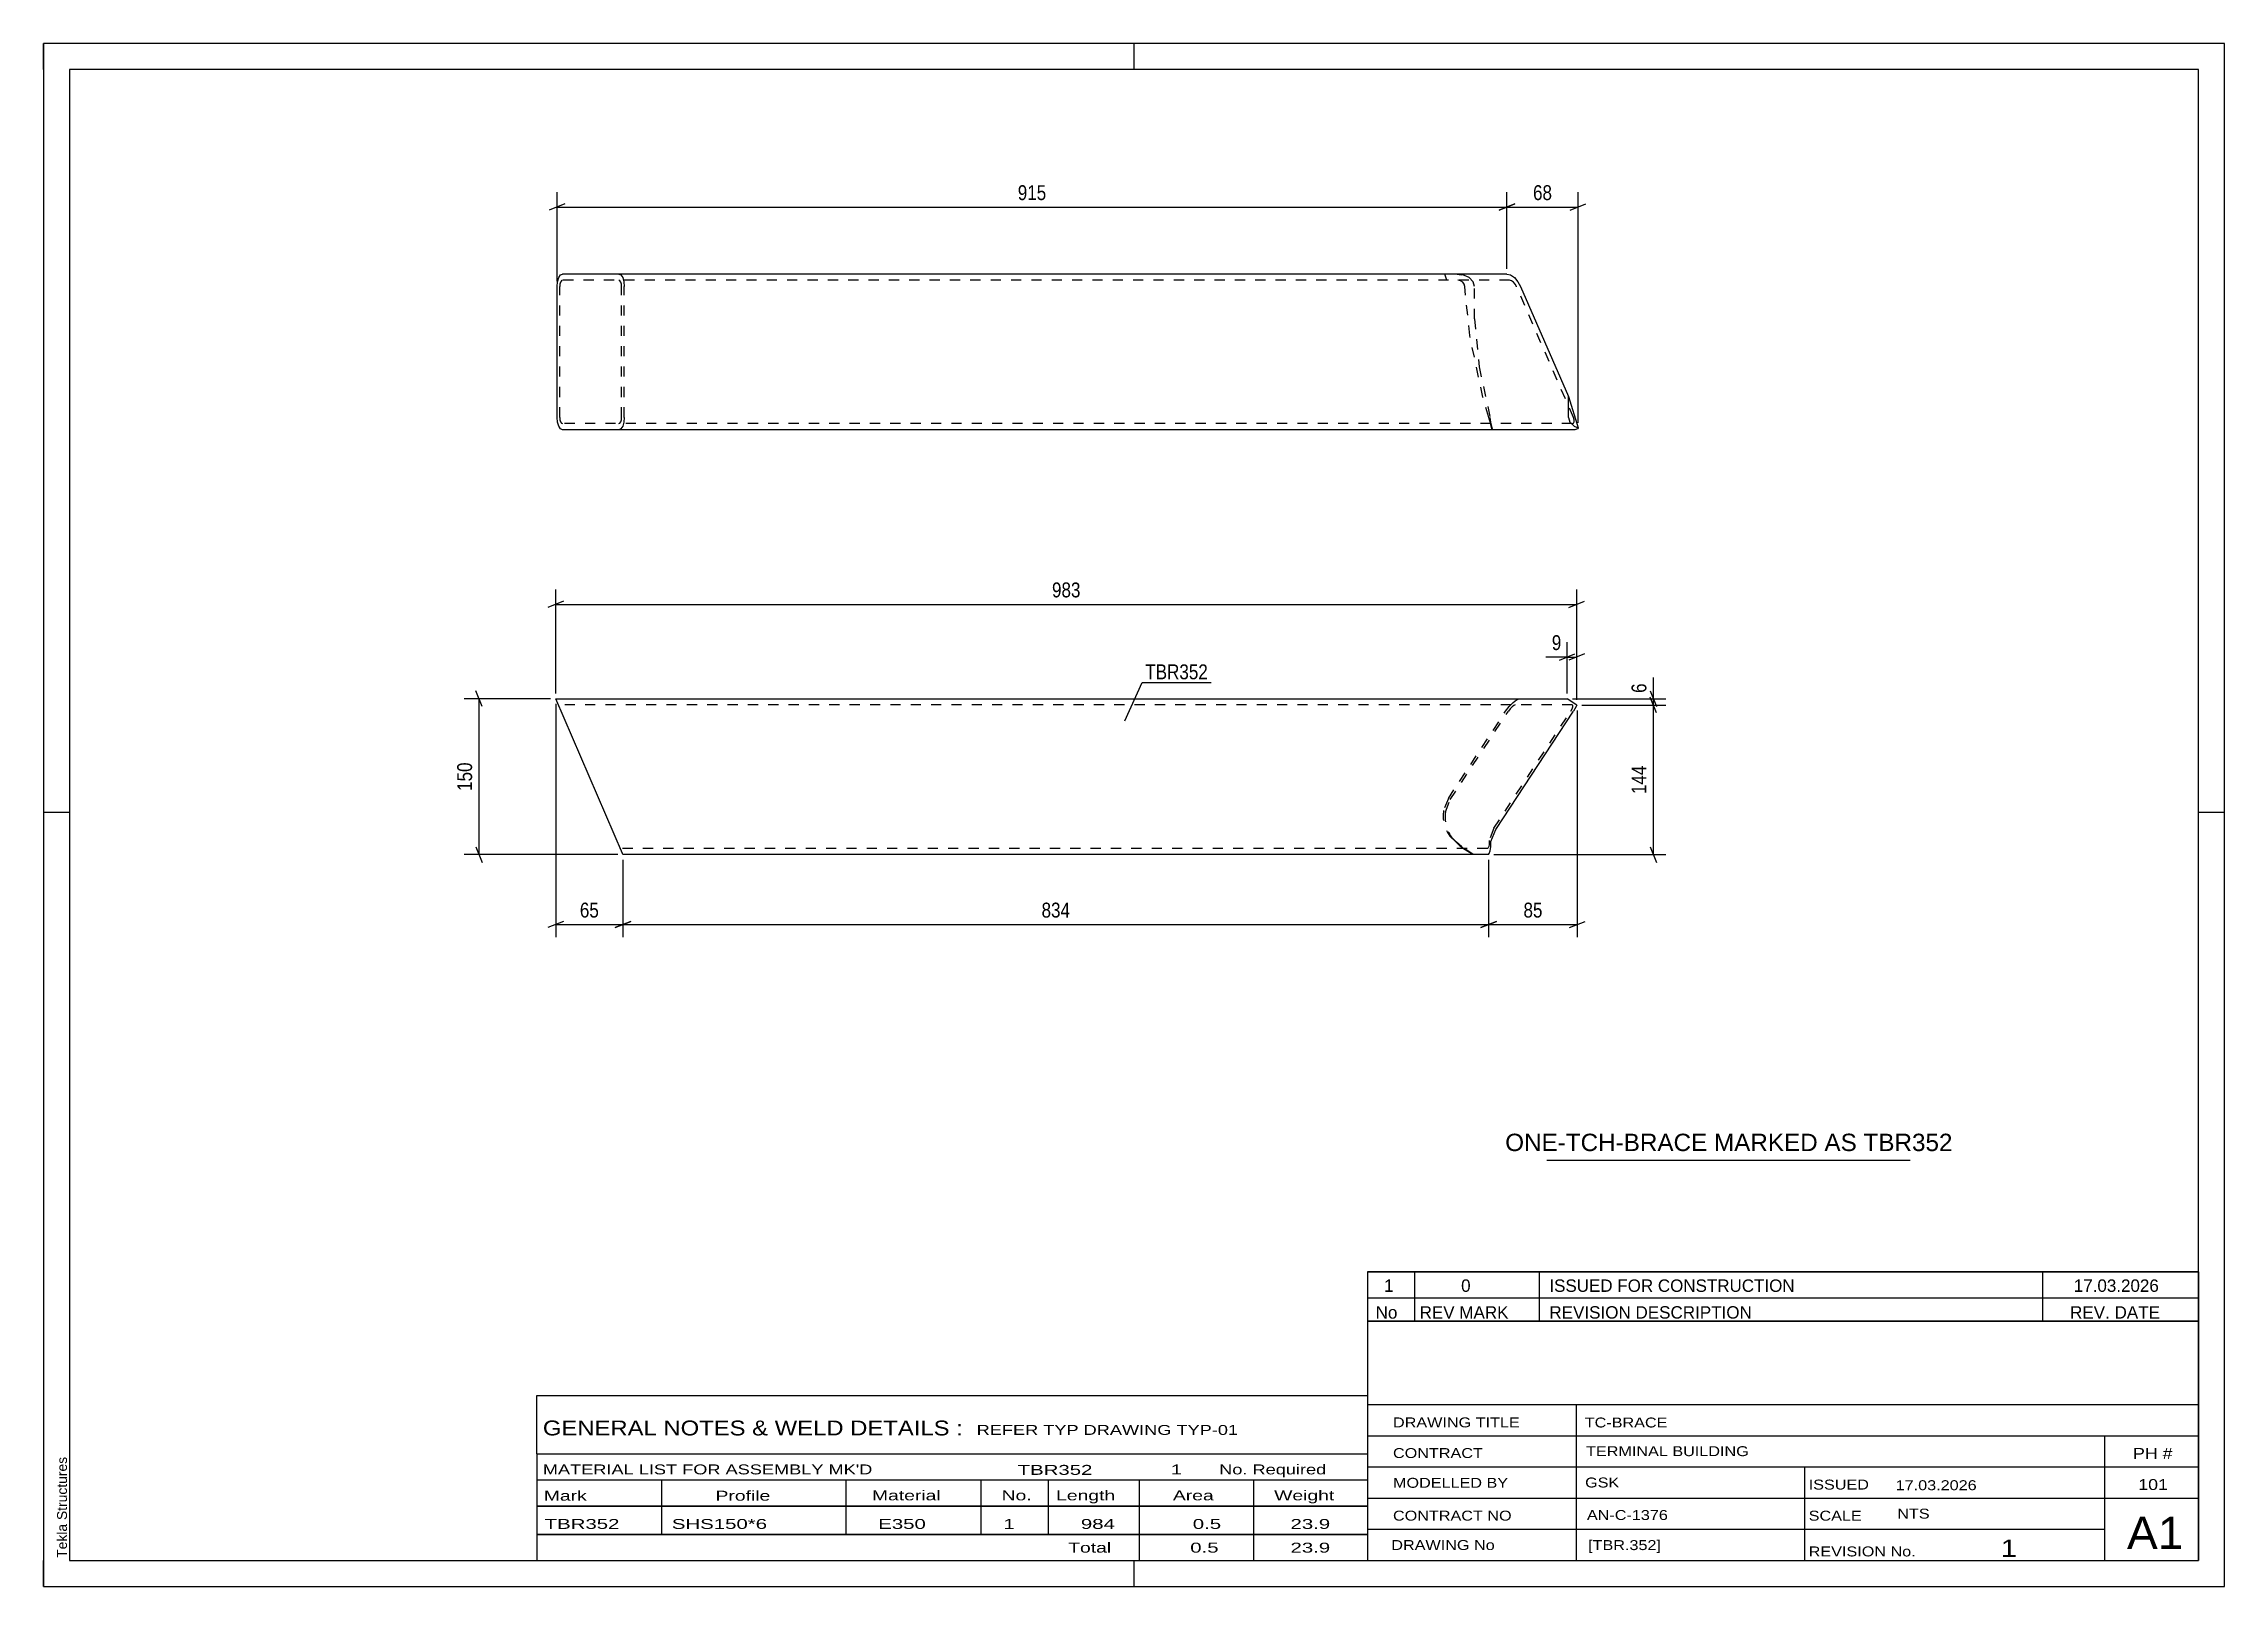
# Paper-space layout 'Layout1' of a CAD drawing. Header units: millimetres. Extents: x 0 to 420, y 0 to 297.
# The model-space entities are those that its viewports show. They can reach past a viewport. Long polylines and large blocks are cut down to what shows.
import ezdxf

# ---------------------------------------------------------------- set-up
doc = ezdxf.new("R2010")
doc.units = ezdxf.units.MM
doc.linetypes.add('DXK_LINE_DOT2', pattern=[3.9198, 1.9599, -1.9599])
doc.layers.add('Viewport layer', color=7, linetype='Continuous', plot=False)
doc.styles.add('Arial', font='ARIAL.TTF', dxfattribs={"height": 0.2})
doc.styles.add('Arial Narrow', font='ARIALN.TTF', dxfattribs={"height": 0.2})

# ---------------------------------------------------------------- blocks, each defined once
blk = doc.blocks.new('Unknown-580741886-1161')
at = {"color": 5, "linetype": 'Continuous'}
for p, q in [((420, 297), (0, 297)), ((0, 297), (0, 0)), ((0, 292), (0, 297)), ((210, 292), (210, 297)), ((420, 0), (420, 297)), ((415, 292), (5, 292)), ((5, 292), (5, 5)), ((415, 5), (415, 292)), ((5, 149), (0, 149)), ((420, 149), (415, 149)), ((0, 0), (0, 5)), ((5, 5), (415, 5)), ((210, 0), (210, 5)), ((0, 0), (420, 0))]:
    blk.add_line(p, q, dxfattribs=at)
at = {"color": 174, "linetype": 'Continuous', "style": 'Arial'}
blk.add_text('Tekla Structures', height=1.9102, rotation=90, dxfattribs=at).set_placement((4.5, 5.5))
blk = doc.blocks.new('Part-580741886-1270 - 1252')
at = {"color": 2, "linetype": 'Continuous'}
for p, q in [((111.5, 141.06), (98.64, 170.88)), ((98.64, 170.88), (293.42, 170.88)), ((279.66, 145.7), (294.65, 168.48)), ((295.27, 169.66), (293.42, 170.88)), ((295.17, 169.4), (294.65, 168.48)), ((295.27, 169.66), (295.17, 169.4)), ((278.73, 142.36), (278.75, 143.28)), ((278.75, 143.37), (279.66, 145.7)), ((278.75, 143.28), (278.75, 143.37)), ((111.57, 140.88), (111.5, 141.06)), ((278.3, 140.88), (111.57, 140.88)), ((278.3, 140.88), (278.42, 141.06)), ((278.41, 141.1), (278.6, 141.58)), ((278.42, 141.06), (278.41, 141.1)), ((278.6, 141.58), (278.73, 142.36))]:
    blk.add_line(p, q, dxfattribs=at)
at = {"color": 7, "linetype": 'DXK_LINE_DOT2'}
for p, q in [((294.39, 169.68), (99.15, 169.68)), ((270.54, 151.7), (281.58, 168.48)), ((270.9, 151.46), (282.1, 168.48)), ((279.3, 145.94), (294.12, 168.48)), ((281.58, 168.48), (282.26, 169.4)), ((282.44, 168.94), (282.1, 168.48)), ((282.26, 169.4), (283, 170.17)), ((282.81, 169.33), (282.44, 168.94)), ((283.15, 169.59), (282.81, 169.33)), ((283, 170.17), (283.68, 170.69)), ((283.41, 169.68), (283.15, 169.59)), ((283.68, 170.69), (284.2, 170.88)), ((294.12, 168.48), (294.39, 168.94)), ((294.53, 169.59), (294.39, 169.68)), ((294.39, 168.94), (294.53, 169.33)), ((294.53, 169.33), (294.53, 169.59)), ((270.54, 151.7), (269.63, 149.37)), ((269.99, 149.13), (270.9, 151.46)), ((270.8, 144.45), (272.02, 143.28)), ((272.13, 143.28), (271.17, 144.21)), ((272.02, 143.28), (272.75, 142.58)), ((272.62, 142.82), (272.13, 143.28)), ((273.05, 142.43), (272.62, 142.82)), ((278.38, 142.82), (278.32, 142.43)), ((279.3, 145.94), (278.38, 143.61)), ((278.38, 143.61), (278.4, 143.28)), ((278.4, 143.28), (278.38, 142.82)), ((111.06, 142.08), (111.02, 142.17)), ((278.08, 142.08), (111.06, 142.08)), ((272.75, 142.58), (273.3, 142.17)), ((275.34, 140.88), (272.75, 142.58)), ((273.3, 142.17), (273.05, 142.43)), ((273.3, 142.17), (273.44, 142.08)), ((273.44, 142.08), (275.34, 140.88)), ((278.22, 142.17), (278.08, 142.08)), ((278.32, 142.43), (278.22, 142.17))]:
    blk.add_line(p, q, dxfattribs=at)
for centre in [(276.16, 148.33), (276.53, 148.09)]:
    blk.add_arc(centre, 6.62, 170.9836, 215.9054, dxfattribs=at)
blk = doc.blocks.new('Part-580741886-1308 - 1306')
at = {"color": 2, "linetype": 'Continuous'}
for p, q in [((99.2, 251.95), (99.53, 252.47)), ((99.53, 252.47), (99.93, 252.65)), ((281.83, 252.65), (99.93, 252.65)), ((281.83, 252.65), (282.52, 252.47)), ((282.52, 252.47), (283.25, 251.95)), ((98.89, 250.25), (98.97, 251.17)), ((98.89, 225.05), (98.89, 250.25)), ((98.97, 251.17), (99.2, 251.95)), ((283.25, 251.95), (283.94, 251.17)), ((283.94, 251.17), (284.46, 250.25)), ((284.46, 250.25), (293.68, 229.08)), ((293.68, 229.08), (295.52, 223.01)), ((293.68, 225.05), (293.68, 229.08)), ((98.97, 224.13), (98.89, 225.05)), ((99.2, 223.35), (98.97, 224.13)), ((99.53, 222.83), (99.2, 223.35)), ((99.93, 222.65), (99.53, 222.83)), ((294.9, 222.65), (99.93, 222.65)), ((293.68, 225.05), (293.96, 224.13)), ((293.96, 224.13), (294.75, 223.35)), ((294.75, 223.35), (295.52, 223.01)), ((295.43, 222.83), (294.9, 222.65)), ((295.52, 223.01), (295.43, 222.83))]:
    blk.add_line(p, q, dxfattribs=at)
at = {"color": 7, "linetype": 'DXK_LINE_DOT2'}
for p, q in [((110.79, 252.65), (111.19, 252.47)), ((111.19, 252.47), (111.53, 251.95)), ((270.25, 251.45), (269.88, 252.65)), ((272.27, 252.65), (273.01, 252.51)), ((273.34, 252.47), (273.01, 252.51)), ((274.53, 251.95), (273.34, 252.47)), ((99.45, 250.71), (99.41, 250.25)), ((99.41, 225.05), (99.41, 250.25)), ((99.56, 251.1), (99.45, 250.71)), ((99.73, 251.36), (99.56, 251.1)), ((99.93, 251.45), (99.73, 251.36)), ((282.35, 251.45), (99.93, 251.45)), ((110.99, 251.36), (110.79, 251.45)), ((111.16, 251.1), (110.99, 251.36)), ((111.27, 250.71), (111.16, 251.1)), ((111.31, 250.25), (111.27, 250.71)), ((111.31, 225.05), (111.31, 250.25)), ((111.53, 251.95), (111.75, 251.17)), ((111.75, 251.17), (111.83, 250.25)), ((111.83, 225.05), (111.83, 250.25)), ((272.87, 251.36), (272.39, 251.45)), ((273.3, 251.1), (272.87, 251.36)), ((273.56, 250.71), (273.3, 251.1)), ((273.7, 250.25), (273.56, 250.71)), ((274.66, 240.8), (273.7, 250.25)), ((275.32, 251.17), (274.53, 251.95)), ((275.6, 250.25), (275.32, 251.17)), ((275.6, 244), (275.6, 250.25)), ((282.7, 251.36), (282.35, 251.45)), ((283.07, 251.1), (282.7, 251.36)), ((283.41, 250.71), (283.07, 251.1)), ((283.67, 250.25), (283.41, 250.71)), ((294.64, 225.05), (283.67, 250.25)), ((275.6, 244), (276.48, 234.8)), ((277.18, 228.94), (274.66, 240.8)), ((276.48, 234.8), (278.56, 225.05)), ((278.34, 225.05), (277.18, 228.94)), ((99.41, 225.05), (99.45, 224.59)), ((99.45, 224.59), (99.56, 224.2)), ((99.56, 224.2), (99.73, 223.94)), ((99.73, 223.94), (99.93, 223.85)), ((294.38, 223.85), (99.93, 223.85)), ((110.79, 223.85), (110.99, 223.94)), ((111.19, 222.83), (110.79, 222.65)), ((110.99, 223.94), (111.16, 224.2)), ((111.16, 224.2), (111.27, 224.59)), ((111.53, 223.35), (111.19, 222.83)), ((111.27, 224.59), (111.31, 225.05)), ((111.75, 224.13), (111.53, 223.35)), ((111.83, 225.05), (111.75, 224.13)), ((278.47, 224.59), (278.34, 225.05)), ((278.58, 224.2), (278.47, 224.59)), ((278.56, 225.05), (278.67, 224.13)), ((278.64, 223.94), (278.58, 224.2)), ((278.65, 223.85), (278.64, 223.94)), ((279, 222.65), (278.64, 223.85)), ((278.67, 224.13), (278.67, 224.07)), ((278.67, 224.07), (278.86, 223.35)), ((278.86, 223.35), (278.99, 222.83)), ((278.99, 222.83), (279.01, 222.65)), ((294.38, 223.85), (294.64, 223.94)), ((294.78, 224.59), (294.64, 225.05)), ((294.64, 223.94), (294.78, 224.2)), ((294.78, 224.2), (294.78, 224.59))]:
    blk.add_line(p, q, dxfattribs=at)
blk = doc.blocks.new('StraightDimension-580741886-1588 - 1252')
at = {"color": 7, "linetype": 'Continuous'}
for p, q in [((111.57, 139.88), (111.57, 125.01)), ((278.3, 139.88), (278.3, 125.01)), ((113.07, 128.01), (110.07, 126.81)), ((111.57, 127.41), (278.3, 127.41)), ((276.8, 126.81), (279.8, 128.01))]:
    blk.add_line(p, q, dxfattribs=at)
at = {"color": 0}
blk.add_wipeout([(198.28, 128.16), (198.28, 132.36), (191.6, 132.36), (191.6, 128.16)], dxfattribs=at)
at = {"color": 3, "style": 'Arial Narrow'}
blk.add_text('834', height=2.863, dxfattribs=at).set_placement((192.2, 128.76))
blk = doc.blocks.new('StraightDimension-580741886-1644 - 1252')
at = {"color": 7, "linetype": 'Continuous'}
for p, q in [((100.14, 189.65), (97.14, 188.45)), ((98.64, 171.88), (98.64, 191.9)), ((98.64, 189.05), (295.27, 189.05)), ((293.77, 188.45), (296.77, 189.65)), ((295.27, 170.66), (295.27, 191.9))]:
    blk.add_line(p, q, dxfattribs=at)
at = {"color": 0}
blk.add_wipeout([(200.29, 189.8), (200.29, 194), (193.61, 194), (193.61, 189.8)], dxfattribs=at)
at = {"color": 3, "style": 'Arial Narrow'}
blk.add_text('983', height=2.863, dxfattribs=at).set_placement((194.21, 190.4))
blk = doc.blocks.new('StraightDimension-580741886-1589 - 1252')
at = {"color": 7, "linetype": 'Continuous'}
for p, q in [((98.64, 169.88), (98.64, 125.01)), ((111.57, 139.88), (111.57, 125.01)), ((100.14, 128.01), (97.14, 126.81)), ((98.64, 127.41), (111.57, 127.41)), ((110.07, 126.81), (113.07, 128.01))]:
    blk.add_line(p, q, dxfattribs=at)
at = {"color": 0}
blk.add_wipeout([(107.53, 128.16), (107.53, 132.36), (102.68, 132.36), (102.68, 128.16)], dxfattribs=at)
at = {"color": 3, "style": 'Arial Narrow'}
blk.add_text('65', height=2.863, dxfattribs=at).set_placement((103.28, 128.76))
blk = doc.blocks.new('StraightDimension-580741886-1587 - 1252')
at = {"color": 7, "linetype": 'Continuous'}
for p, q in [((295.38, 168.59), (295.38, 125.01)), ((278.3, 139.88), (278.3, 125.01)), ((279.8, 128.01), (276.8, 126.81)), ((278.3, 127.41), (295.38, 127.41)), ((293.88, 126.81), (296.88, 128.01))]:
    blk.add_line(p, q, dxfattribs=at)
at = {"color": 0}
blk.add_wipeout([(289.27, 128.16), (289.27, 132.36), (284.41, 132.36), (284.41, 128.16)], dxfattribs=at)
at = {"color": 3, "style": 'Arial Narrow'}
blk.add_text('85', height=2.863, dxfattribs=at).set_placement((285.01, 128.76))
blk = doc.blocks.new('StraightDimension-580741886-1658 - 1252')
at = {"color": 7, "linetype": 'Continuous'}
for p, q in [((293.42, 171.88), (293.42, 181.75)), ((295.27, 170.66), (295.27, 181.75)), ((291.92, 178.3), (294.92, 179.5)), ((293.42, 178.9), (295.27, 178.9)), ((296.77, 179.5), (293.77, 178.3))]:
    blk.add_line(p, q, dxfattribs=at)
at = {"color": 0}
blk.add_wipeout([(292.9, 179.65), (292.9, 183.85), (289.87, 183.85), (289.87, 179.65)], dxfattribs=at)
at = {"color": 7, "linetype": 'Continuous'}
blk.add_line((293.42, 178.9), (289.34, 178.9), dxfattribs=at)
blk.add_line((293.42, 178.9), (289.34, 178.9), dxfattribs=at)
at = {"color": 3, "style": 'Arial Narrow'}
blk.add_text('9', height=2.86, dxfattribs=at).set_placement((290.47, 180.25))
blk = doc.blocks.new('StraightDimension-580741886-1687 - 1252')
at = {"color": 7, "linetype": 'Continuous'}
for p, q in [((84.47, 169.38), (83.27, 172.38)), ((97.64, 170.88), (81.02, 170.88)), ((83.87, 140.88), (83.87, 170.88)), ((110.57, 140.88), (81.02, 140.88)), ((83.27, 142.38), (84.47, 139.38))]:
    blk.add_line(p, q, dxfattribs=at)
at = {"color": 0}
blk.add_wipeout([(83.12, 159.22), (78.92, 159.22), (78.92, 152.54), (83.12, 152.54)], dxfattribs=at)
at = {"color": 3, "style": 'Arial Narrow'}
blk.add_text('150', height=2.863, rotation=90.0002, dxfattribs=at).set_placement((82.52, 153.14))
blk = doc.blocks.new('StraightDimension-580741886-1704 - 1252')
at = {"color": 7, "linetype": 'Continuous'}
for p, q in [((309.43, 172.38), (310.63, 169.38)), ((294.42, 170.88), (312.43, 170.88)), ((296.27, 169.66), (312.43, 169.66)), ((310.63, 168.16), (309.43, 171.16)), ((310.03, 169.66), (310.03, 170.88))]:
    blk.add_line(p, q, dxfattribs=at)
at = {"color": 0}
blk.add_wipeout([(309.28, 174.43), (305.08, 174.43), (305.08, 171.4), (309.28, 171.4)], dxfattribs=at)
at = {"color": 7, "linetype": 'Continuous'}
blk.add_line((310.03, 170.88), (310.03, 174.96), dxfattribs=at)
blk.add_line((310.03, 170.88), (310.03, 174.96), dxfattribs=at)
at = {"color": 3, "style": 'Arial Narrow'}
blk.add_text('6', height=2.86, rotation=90.0002, dxfattribs=at).set_placement((308.68, 172))
blk = doc.blocks.new('StraightDimension-580741886-1705 - 1252')
at = {"color": 7, "linetype": 'Continuous'}
for p, q in [((296.27, 169.66), (312.43, 169.66)), ((310.63, 168.16), (309.43, 171.16)), ((310.03, 140.88), (310.03, 169.66)), ((279.3, 140.88), (312.43, 140.88)), ((309.43, 142.38), (310.63, 139.38))]:
    blk.add_line(p, q, dxfattribs=at)
at = {"color": 0}
blk.add_wipeout([(309.28, 158.61), (305.08, 158.61), (305.08, 151.93), (309.28, 151.93)], dxfattribs=at)
at = {"color": 3, "style": 'Arial Narrow'}
blk.add_text('144', height=2.863, rotation=90.0002, dxfattribs=at).set_placement((308.68, 152.53))
blk = doc.blocks.new('StraightDimension-580741886-1753 - 1306')
at = {"color": 7, "linetype": 'Continuous'}
for p, q in [((100.39, 266.13), (97.39, 264.93)), ((98.89, 251.25), (98.89, 268.38)), ((98.89, 265.53), (281.83, 265.53)), ((280.33, 264.93), (283.33, 266.13)), ((281.83, 253.65), (281.83, 268.38))]:
    blk.add_line(p, q, dxfattribs=at)
at = {"color": 0}
blk.add_wipeout([(193.7, 266.28), (193.7, 270.48), (187.02, 270.48), (187.02, 266.28)], dxfattribs=at)
at = {"color": 3, "style": 'Arial Narrow'}
blk.add_text('915', height=2.863, dxfattribs=at).set_placement((187.62, 266.88))
blk = doc.blocks.new('StraightDimension-580741886-1752 - 1306')
at = {"color": 7, "linetype": 'Continuous'}
for p, q in [((283.33, 266.13), (280.33, 264.93)), ((281.83, 253.65), (281.83, 268.38)), ((281.83, 265.53), (295.52, 265.53)), ((294.02, 264.93), (297.02, 266.13)), ((295.52, 224.01), (295.52, 268.38))]:
    blk.add_line(p, q, dxfattribs=at)
at = {"color": 0}
blk.add_wipeout([(291.11, 266.28), (291.11, 270.48), (286.25, 270.48), (286.25, 266.28)], dxfattribs=at)
at = {"color": 3, "style": 'Arial Narrow'}
blk.add_text('68', height=2.863, dxfattribs=at).set_placement((286.85, 266.88))
blk = doc.blocks.new('Unknown-580741886-1835')
at = {"color": 7, "linetype": 'Continuous'}
for p, q in [((255, 51.05), (255, 5)), ((255, 51.05), (415, 51.05)), ((415, 51), (415, 5)), ((255, 35), (415, 35)), ((295.14, 35), (295.14, 5)), ((255, 29), (415, 29)), ((397, 5.05), (397, 29.05)), ((255, 23), (415, 23)), ((339.14, 23), (339.14, 5)), ((255, 17), (415, 17)), ((255, 11), (397, 11)), ((255, 5), (415, 5))]:
    blk.add_line(p, q, dxfattribs=at)
at = {"color": 7, "style": 'Arial Narrow'}
for s, height, width, p in [('DRAWING TITLE', 1.9089, 1.425378, (259.88, 30.61)), ('TC-BRACE', 1.909, 1.425378, (296.81, 30.59)), ('CONTRACT', 1.909, 1.425378, (259.88, 24.71)), ('TERMINAL BUILDING', 1.9089, 1.425378, (297.06, 25.07)), ('MODELLED BY', 1.9089, 1.425378, (259.88, 18.98)), ('GSK', 1.909, 1.425378, (296.88, 19.04)), ('ISSUED', 1.909, 1.425378, (339.94, 18.64)), ('17.03.2026', 1.909, 1.425378, (356.69, 18.52)), ('CONTRACT NO', 1.9089, 1.425378, (259.88, 12.66)), ('AN-C-1376', 1.909, 1.425378, (297.23, 12.78)), ('SCALE', 1.909, 1.425378, (339.94, 12.65)), ('A1', 6.204, 1.25, (401.24, 7.2)), ('DRAWING No', 1.909, 1.425378, (259.56, 7)), ('[TBR.352]', 1.909, 1.425378, (297.46, 6.99)), ('1', 3.34, 1.5, (376.91, 5.68)), ('REVISION No.', 1.9089, 1.425378, (339.94, 5.77))]:
    blk.add_text(s, height=height, dxfattribs=dict(at, width=width)).set_placement(p)
at = {"color": 7, "linetype": 'Continuous', "style": 'Arial Narrow'}
for s, height, width, p in [('PH #', 2.1, 1.42538, (402.4, 24.55)), ('101', 2.1, 1.42538, (403.41, 18.55)), ('NTS', 1.909, 1.425378, (357, 13.05))]:
    blk.add_text(s, height=height, dxfattribs=dict(at, width=width)).set_placement(p)
blk = doc.blocks.new('Unknown-580741886-1836')
at = {"color": 7, "linetype": 'Continuous'}
for p, q in [((255, 60.55), (415, 60.55)), ((415, 60.55), (255, 60.55)), ((255, 60.55), (255, 55.55)), ((264, 60.55), (264, 55.55)), ((288, 60.55), (288, 55.55)), ((385, 60.55), (385, 55.55)), ((415, 60.55), (415, 55.55)), ((255, 55.55), (415, 55.55)), ((255, 55.55), (255, 51.05)), ((255, 55.55), (415, 55.55)), ((264, 55.55), (264, 51.05)), ((288, 55.55), (288, 51.05)), ((385, 55.55), (385, 51.05)), ((415, 55.55), (415, 51.05)), ((415, 51.05), (255, 51.05))]:
    blk.add_line(p, q, dxfattribs=at)
at = {"color": 7, "linetype": 'Continuous', "style": 'Arial Narrow'}
for s, height, width, p in [('1', 2.39, 1.196471, (258.16, 56.7)), ('0', 2.39, 1.196471, (273, 56.7)), ('ISSUED FOR CONSTRUCTION', 2.3861, 1.196471, (290, 56.7)), ('17.03.2026', 2.386, 1.196471, (391, 56.7)), ('No', 2.386, 1.2, (256.54, 51.55)), ('REV MARK', 2.386, 1.2, (265, 51.55)), ('REVISION DESCRIPTION', 2.3861, 1.2, (290, 51.55)), ('REV. DATE', 2.386, 1.2, (390.28, 51.55))]:
    blk.add_text(s, height=height, dxfattribs=dict(at, width=width)).set_placement(p)
blk = doc.blocks.new('Unknown-580741886-1837')
at = {"color": 7, "linetype": 'Continuous'}
for p, q in [((95, 36.75), (255, 36.75)), ((95, 25.5), (95, 36.75)), ((255, 36.75), (255, 25.5)), ((95, 25.5), (255, 25.5)), ((95, 25.5), (95, 20.5)), ((255, 25.5), (255, 20.5)), ((95, 20.5), (255, 20.5)), ((95, 20.5), (95, 15.5)), ((119, 20.5), (119, 15.5)), ((154.5, 20.5), (154.5, 15.5)), ((180.5, 20.5), (180.5, 15.5)), ((193.5, 20.5), (193.5, 15.5)), ((211, 20.5), (211, 15.5)), ((233, 20.5), (233, 15.5)), ((255, 20.5), (255, 15.5)), ((95, 15.5), (255, 15.5)), ((95, 15.45), (95, 10.05)), ((95, 15.45), (255, 15.45)), ((119, 15.5), (119, 10)), ((154.5, 15.5), (154.5, 10)), ((180.5, 15.5), (180.5, 10)), ((193.5, 15.5), (193.5, 10)), ((211, 15.5), (211, 10)), ((233, 15.5), (233, 10)), ((255, 15.45), (255, 10.05)), ((95, 10.05), (255, 10.05)), ((95, 10), (255, 10)), ((95, 10), (95, 5)), ((211, 10), (211, 5)), ((233, 10), (233, 5)), ((255, 10), (255, 5)), ((95, 5), (255, 5))]:
    blk.add_line(p, q, dxfattribs=at)
at = {"color": 7, "style": 'Arial Narrow'}
for s, height, width, p in [('GENERAL NOTES & WELD DETAILS :', 2.8633, 1.4, (96.15, 29.06)), ('REFER TYP DRAWING TYP-01', 1.9089, 1.6, (179.7, 29.16)), ("MATERIAL LIST FOR ASSEMBLY MK'D", 1.9089, 1.6, (96.15, 21.56)), ('TBR352', 1.909, 1.794707, (187.59, 21.47)), ('1', 1.91, 1.794707, (217.08, 21.56)), ('No. Required', 1.9089, 1.6, (226.41, 21.56)), ('Mark', 1.909, 1.7, (96.34, 16.5)), ('Profile', 1.909, 1.7, (129.41, 16.5)), ('Material', 1.909, 1.7, (159.54, 16.56)), ('No.', 1.909, 1.7, (184.5, 16.56)), ('Length', 1.909, 1.7, (195, 16.56)), ('Area', 1.909, 1.7, (217.5, 16.56)), ('Weight', 1.909, 1.7, (237, 16.56))]:
    blk.add_text(s, height=height, dxfattribs=dict(at, width=width)).set_placement(p)
at = {"color": 7, "linetype": 'Continuous', "style": 'Arial Narrow'}
for s, height, width, p in [('TBR352', 1.909, 1.794707, (96.5, 11.06)), ('SHS150*6', 1.909, 1.794707, (121, 11.06)), ('E350', 1.909, 1.794707, (160.74, 11.06)), ('1', 1.91, 1.794707, (184.86, 11.06)), ('984', 1.909, 1.794707, (199.77, 11.06)), ('0.5', 1.909, 1.794707, (221.32, 11.06)), ('23.9', 1.909, 1.794707, (240.14, 11.06)), ('Total', 1.909, 1.7, (197.33, 6.5)), ('0.5', 1.909, 1.794707, (220.83, 6.5)), ('23.9', 1.909, 1.794707, (240.14, 6.5))]:
    blk.add_text(s, height=height, dxfattribs=dict(at, width=width)).set_placement(p)
blk = doc.blocks.new('Unknown-580741886-1838')
at = {"color": 7, "linetype": 'Continuous'}
blk.add_line((289.5, 82.05), (359.5, 82.05), dxfattribs=at)
at = {"color": 7, "style": 'Arial'}
blk.add_text('ONE-TCH-BRACE MARKED AS TBR352', height=3.3428, dxfattribs=at).set_placement((281.49, 83.8))
blk = doc.blocks.new('Mark-580741886-1265 - 1252')
at = {"color": 0}
blk.add_wipeout([(224.23, 174.63), (224.23, 177.63), (212.18, 177.63), (212.18, 174.63)], dxfattribs=at)
blk.add_wipeout([(224.23, 174.63), (224.23, 177.63), (212.18, 177.63), (212.18, 174.63)], dxfattribs=at)
at = {"color": 30, "linetype": 'Continuous'}
for p, q in [((208.25, 166.63), (211.58, 174.03)), ((211.58, 174.03), (224.83, 174.03))]:
    blk.add_line(p, q, dxfattribs=at)
at = {"color": 3, "style": 'Arial Narrow'}
blk.add_text('TBR352', height=2.863, dxfattribs=at).set_placement((212.18, 174.63))

msp = doc.modelspace()

# ---------------------------------------------------------------- block references
for name in ['Unknown-580741886-1161', 'Part-580741886-1308 - 1306', 'Part-580741886-1270 - 1252', 'Unknown-580741886-1838', 'Unknown-580741886-1836', 'Unknown-580741886-1835', 'Unknown-580741886-1837']:
    msp.add_blockref(name, (0, 0))

# ---------------------------------------------------------------- next in the draw order: block references
for name in ['StraightDimension-580741886-1753 - 1306', 'StraightDimension-580741886-1644 - 1252', 'StraightDimension-580741886-1588 - 1252']:
    msp.add_blockref(name, (0, 0))

# ---------------------------------------------------------------- next in the draw order: block references
for name in ['StraightDimension-580741886-1752 - 1306', 'Mark-580741886-1265 - 1252', 'StraightDimension-580741886-1589 - 1252', 'StraightDimension-580741886-1587 - 1252']:
    msp.add_blockref(name, (0, 0))

# ---------------------------------------------------------------- next in the draw order: block references
for name in ['StraightDimension-580741886-1658 - 1252', 'StraightDimension-580741886-1687 - 1252']:
    msp.add_blockref(name, (0, 0))

# ---------------------------------------------------------------- next in the draw order: block references
msp.add_blockref('StraightDimension-580741886-1704 - 1252', (0, 0))

# ---------------------------------------------------------------- next in the draw order: block references
msp.add_blockref('StraightDimension-580741886-1705 - 1252', (0, 0))

psp = doc.layouts.get("Layout1")

# ---------------------------------------------------------------- viewports
at = {"layer": 'Viewport layer', "view_target_point": (210, 148.5)}
psp.add_viewport(center=(210, 148.5), size=(420, 297), view_center_point=(0, 0), view_height=297, dxfattribs=at)

doc.saveas('drawing.dxf')
